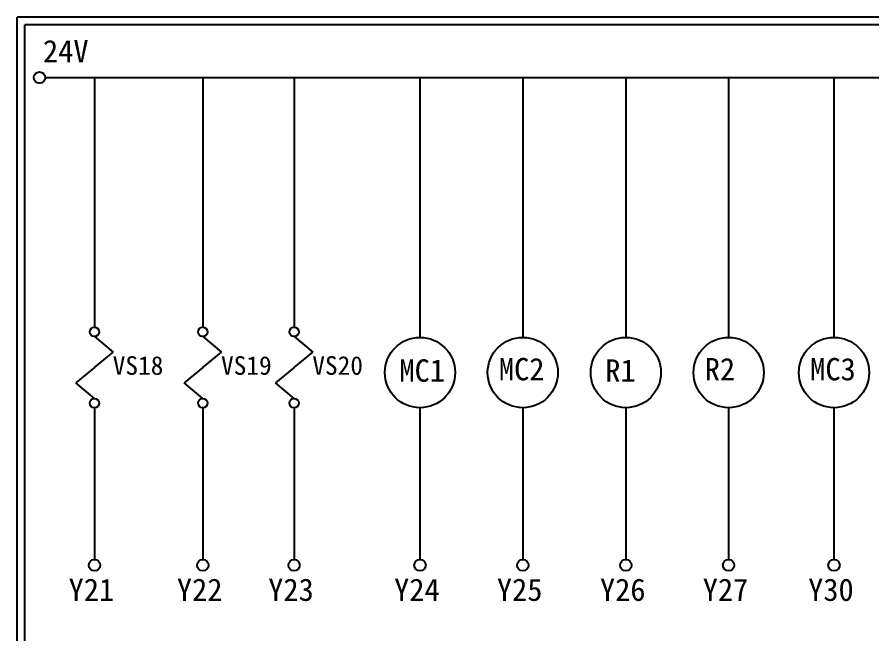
# Model space of a CAD drawing. Extents: x 889 to 1176, y 251 to 455.
# Drawn here: x 889.1 to 1026.8, y 355.8 to 455.2 of the extents above; entities that cross this region are included whole.
import ezdxf

# ---------------------------------------------------------------- set-up
doc = ezdxf.new("R2010")
doc.units = 0
doc.layers.add('圖框層', color=7, linetype='CONTINUOUS')
doc.layers.add('標尺寸層', color=3, linetype='CONTINUOUS')
doc.styles.add('STSL', font='KAIU.TTF')

msp = doc.modelspace()

# ---------------------------------------------------------------- linework, layer by layer
at = {"layer": '圖框層', "color": 7}
for p, q in [((1176.07, 455.16), (889.07, 455.16)), ((889.07, 251.2), (889.07, 455.16)), ((1174.82, 453.91), (890.32, 453.91)), ((890.32, 252.44), (890.32, 453.91))]:
    msp.add_line(p, q, dxfattribs=at)
at = {"layer": '標尺寸層', "color": 7}
for p, q in [((893.61, 445.42), (1171.21, 445.42)), ((901.54, 445.42), (901.54, 405.22)), ((918.99, 445.42), (918.99, 405.22)), ((933.7, 445.42), (933.7, 405.22)), ((953.99, 445.42), (953.99, 403.59)), ((970.55, 445.42), (970.55, 403.59)), ((987.16, 445.42), (987.16, 403.59)), ((1003.72, 445.42), (1003.72, 403.59)), ((1020.7, 445.42), (1020.7, 403.59)), ((901.54, 403.72), (904.55, 401.23)), ((918.99, 403.72), (922, 401.23)), ((933.7, 403.72), (936.7, 401.23)), ((901.54, 398.74), (904.55, 401.23)), ((918.99, 398.74), (922, 401.23)), ((933.7, 398.74), (936.7, 401.23)), ((901.54, 398.74), (898.54, 396.25)), ((918.99, 398.74), (915.99, 396.25)), ((933.7, 398.74), (930.7, 396.25)), ((901.54, 393.76), (898.54, 396.25)), ((918.99, 393.76), (915.99, 396.25)), ((933.7, 393.76), (930.7, 396.25)), ((901.54, 392.26), (901.54, 367.81)), ((918.99, 392.26), (918.99, 367.81)), ((933.7, 392.26), (933.7, 367.81)), ((953.99, 392.26), (953.99, 367.81)), ((970.55, 392.26), (970.55, 367.81)), ((987.16, 392.26), (987.16, 367.81)), ((1003.72, 392.26), (1003.72, 367.81)), ((1020.7, 392.26), (1020.7, 367.81))]:
    msp.add_line(p, q, dxfattribs=at)
for centre, radius in [((892.69, 445.42), 0.92), ((901.54, 404.47), 0.751), ((918.99, 404.47), 0.751), ((933.7, 404.47), 0.751), ((953.99, 397.92), 5.66), ((970.55, 397.92), 5.66), ((987.16, 397.92), 5.66), ((1003.72, 397.92), 5.66), ((1020.7, 397.92), 5.66), ((901.54, 393.01), 0.751), ((918.99, 393.01), 0.751), ((933.7, 393.01), 0.751), ((901.54, 366.89), 0.92), ((918.99, 366.89), 0.92), ((933.7, 366.89), 0.92), ((953.99, 366.89), 0.92), ((970.55, 366.89), 0.92), ((987.16, 366.89), 0.92), ((1003.72, 366.89), 0.92), ((1020.7, 366.89), 0.92)]:
    msp.add_circle(centre, radius, dxfattribs=at)

# ---------------------------------------------------------------- texts
at = {"layer": '圖框層', "color": 4, "style": 'STSL'}
for s, height, p in [('24V', 3.6, (893.24, 447.88)), ('VS18', 3, (904.48, 397.56)), ('VS19', 3, (921.93, 397.56)), ('VS20', 3, (936.64, 397.56)), ('MC1', 3.6, (950.67, 396.45)), ('MC2', 3.6, (966.7, 396.67)), ('R1', 3.6, (983.84, 396.45)), ('R2', 3.6, (999.87, 396.67)), ('MC3', 3.6, (1016.86, 396.67)), ('Y21', 3.6, (897.37, 361.15)), ('Y22', 3.6, (914.82, 361.15)), ('Y23', 3.6, (929.53, 361.15)), ('Y24', 3.6, (949.82, 361.15)), ('Y25', 3.6, (966.38, 361.15)), ('Y26', 3.6, (982.99, 361.15)), ('Y27', 3.6, (999.55, 361.15)), ('Y30', 3.6, (1016.53, 361.15))]:
    msp.add_text(s, height=height, dxfattribs=at).set_placement(p)

doc.saveas('drawing.dxf')
